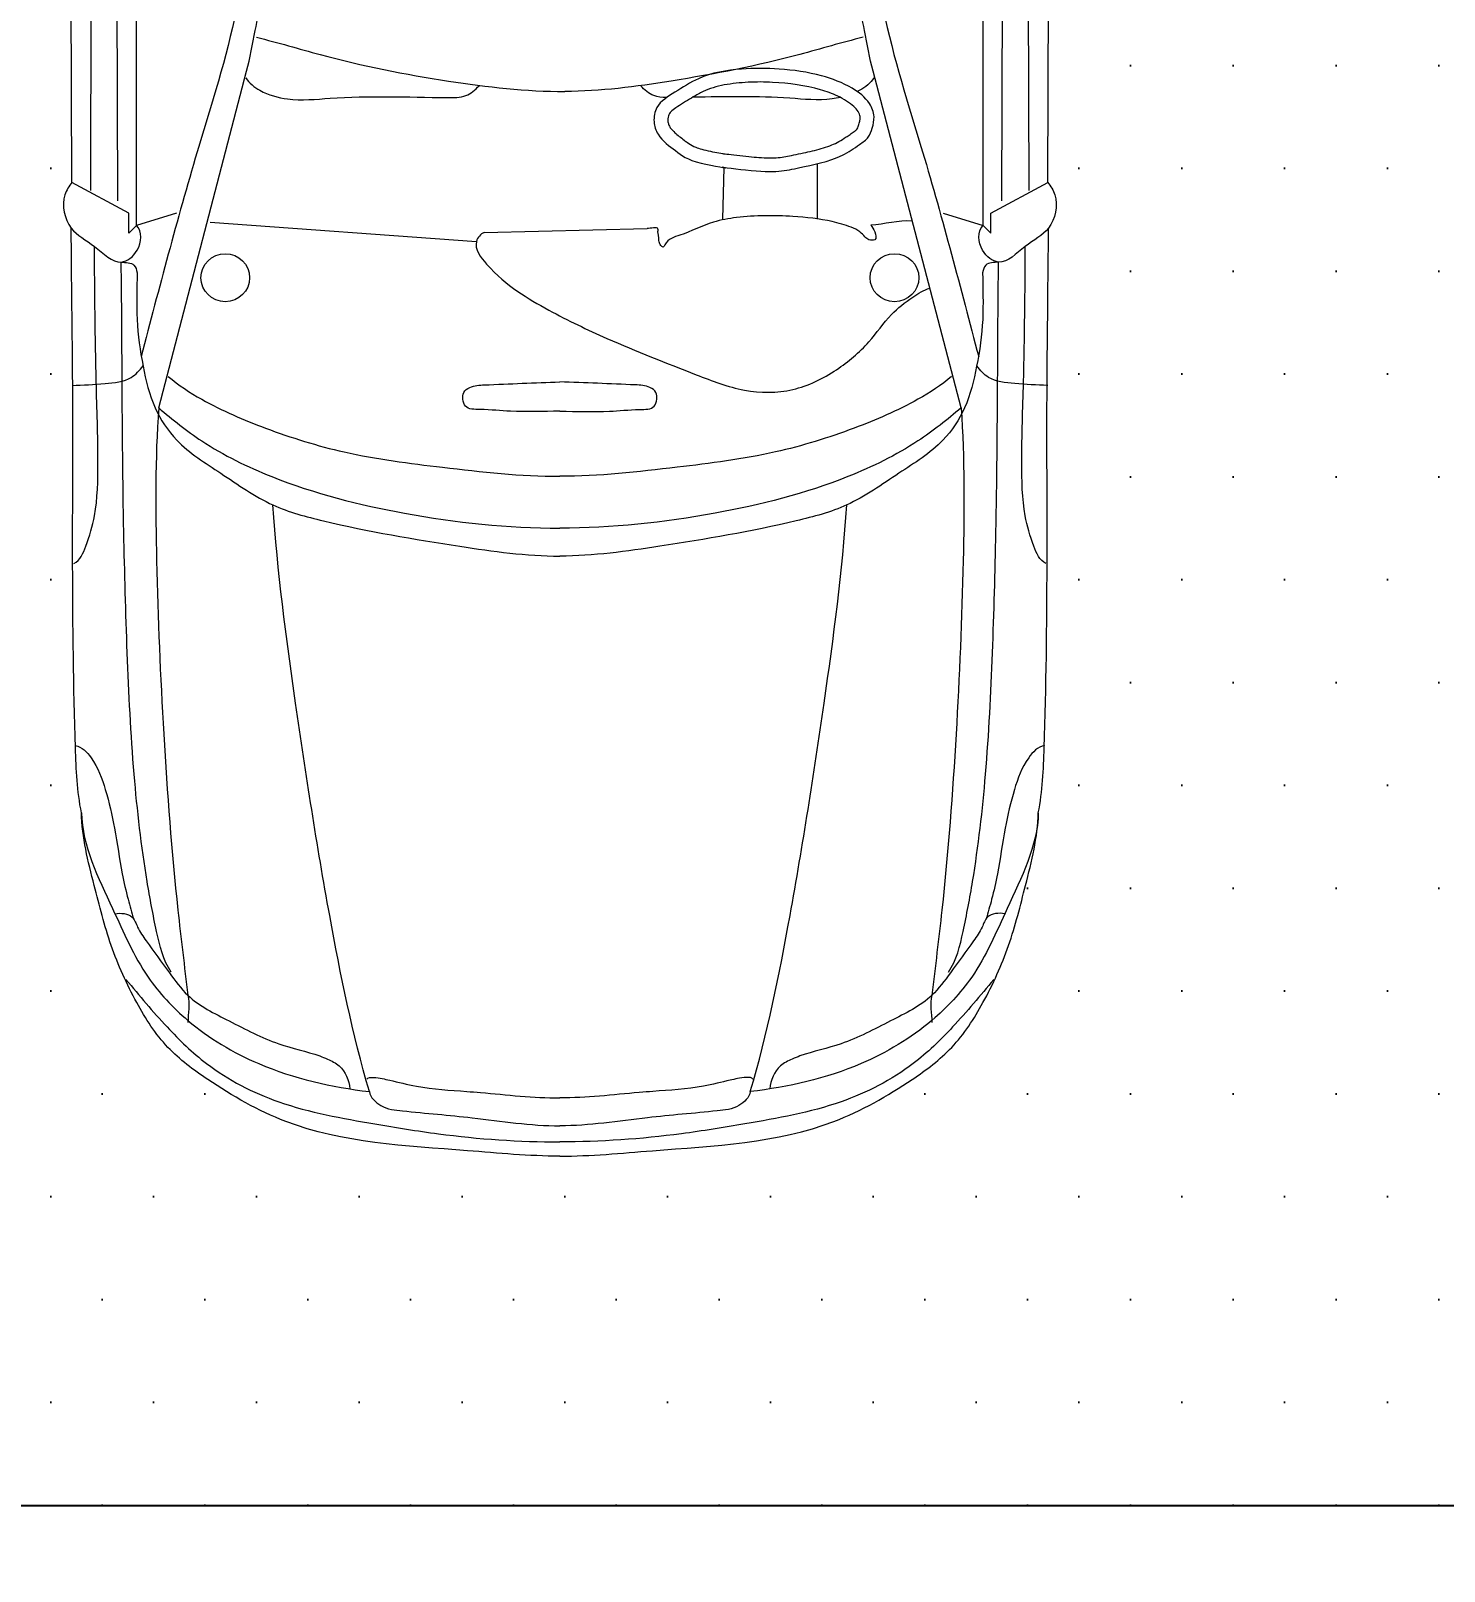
# Model space of a CAD drawing. Header units: millimetres. Extents: x 18 to 174501, y 22 to 24571.
# Drawn here: x 18006 to 20583, y 4192 to 7001 of the extents above; entities that cross this region are included whole.
import ezdxf

# ---------------------------------------------------------------- set-up
doc = ezdxf.new("R2010")
doc.units = ezdxf.units.MM
doc.header["$MEASUREMENT"] = 0
doc.set_wipeout_variables(frame=1)
doc.linetypes.add('HIDDEN2', pattern=[0.1875, 0.125, -0.0625])
doc.layers.add('AS', color=8, linetype='HIDDEN2', lineweight=5)
doc.layers.add('FURNITURE', color=25, linetype='Continuous', lineweight=5)
doc.layers.add('tampak', color=7, linetype='Continuous')
doc.layers.add('XR-LANTAI GARASI$0$A-FUR', color=15, linetype='Continuous')
doc.styles.get("Standard").update_dxf_attribs({"font": 'arial.ttf'})
doc.dimstyles.new('DIM100', dxfattribs={"dimscale": 0, "dimtxt": 150, "dimasz": 50, "dimexe": 50, "dimexo": 0, "dimgap": 100, "dimtad": 1, "dimtoh": 1, "dimdec": 0, "dimdsep": 46, "dimtxsty": 'Standard', "dimblk": 'ARCHTICK', "dimcen": 1, "dimclrd": 1, "dimclre": 1, "dimadec": 0, "dimazin": 0, "dimtfac": 250, "dimtdec": 0, "dimtix": 1, "dimtmove": 0, "dimatfit": 3, "dimldrblk": 'DOT', "dimfxl": 150, "dimtolj": 1, "dimtzin": 0, "dimlwd": 5, "dimlwe": 5, "dimarcsym": 0})

# ---------------------------------------------------------------- blocks, each defined once
blk = doc.blocks.new('OUTDOOR')
at = {"layer": 'tampak', "transparency": 33554687}
h = blk.add_hatch(dxfattribs=at)
h.set_pattern_fill('DOTS', scale=3000)
h.set_pattern_definition([(0, (2854.53, 0), (93.75, 187.5), [0, -187.5])])
h.paths.add_polyline_path([(1832617.6, 55399.8), (1829266.1, 55399.8), (1829266.1, 55248.3), (1829016.1, 55248.3), (1827567.6, 55248.3), (1827567.6, 53294.8), (1827573.6, 53294.8), (1827573.6, 53188.3), (1828173.6, 53188.3), (1828173.6, 49758.3), (1828023.6, 49758), (1828023.6, 49756.9), (1827567.6, 49756.9), (1827567.6, 44386.9), (1833117.6, 44386.9), (1833054.5, 44637.2), (1832872.1, 44637.2), (1832872.2, 44636.5), (1832871.6, 44637.2), (1832617.6, 44637.2)])
h.paths.add_polyline_path([(1827766, 54105.9), (1828642.3, 54105.9), (1828642.3, 54329.5), (1827766, 54329.5)], flags=24)
h.paths.add_polyline_path([(1827819.2, 54370.2), (1828589.1, 54370.2), (1828589.1, 54593.7), (1827819.2, 54593.7)], flags=24)
blk.add_lwpolyline([(1829017.6, 62258.3), (1829017.6, 55248.3), (1827567.6, 55248.3), (1827567.6, 44386.9), (1833117.6, 44386.9)])
blk = doc.blocks.new('XR-LANTAI GARASI$0$A$C242571DA')
blk.add_wipeout([(1714.3, 1732.5), (3817.1, 1739.9), (3833.2, 1729.7), (3907.4, 1712), (3973.3, 1695.2), (4051.6, 1684.7), (4126.9, 1673.5), (4225.8, 1655.6), (4293.3, 1632.2), (4358.7, 1577.7), (4402.8, 1507.3), (4432.1, 1426.8), (4457.8, 1336.6), (4479.3, 1161.6), (4488.1, 1017.6), (4488.2, 812.7), (4483.8, 630.1), (4476.2, 538.2), (4454.9, 406.7), (4427.4, 298), (4362, 172.9), (4308.1, 123.6), (4224.7, 91), (4140.7, 75.5), (4036.9, 59.9), (3941, 42.6), (3882.9, 28.6), (3833.2, 17), (3817.1, 6.9), (1714.3, 14.2), (1701.5, 5.9), (1689.2, 1.1), (1674.3, -0.5), (1661.1, 0.9), (1648.8, 4.6), (1636.8, 10.9), (1633.8, 13.1), (722.7, 20.2), (658.1, 23.7), (613.1, 29.4), (604.6, 31), (522.9, 42.2), (436.2, 63.9), (363, 86.3), (331.9, 98.5), (282.1, 122.1), (257.1, 135.8), (213.7, 164.5), (183.2, 191.6), (146.3, 236.9), (112.4, 288.4), (80.5, 346.3), (62.2, 388.2), (43, 448.1), (33.4, 490.6), (24.2, 548), (16.3, 624), (10.8, 694.4), (4.4, 775), (0.1, 858), (0, 927.8), (6.4, 997.2), (12.1, 1070.2), (18.8, 1151), (23.9, 1196.1), (33.1, 1254.7), (48.8, 1319.4), (82.9, 1405.3), (119.2, 1469.3), (167.2, 1537.3), (202.4, 1573.1), (259.7, 1612.5), (322.8, 1644.3), (389, 1669.3), (509.9, 1701.5), (579.8, 1714.2), (631.2, 1720.2), (665.2, 1723.6), (755.3, 1727.3), (920.5, 1730.4), (1021, 1731.1), (1147.3, 1731.1), (1279.8, 1731), (1447.6, 1731.9), (1601.8, 1733.4), (1633.8, 1733.7), (1653.5, 1743.9), (1669.5, 1747.1), (1680.8, 1747.1), (1695, 1743.8), (1705, 1738.9), (1709.3, 1736.2)]).dxf.layer = 'FURNITURE'
at = {"layer": 'FURNITURE'}
for p, q in [((1714.3, 1732.5), (3817.1, 1739.9)), ((1659.9, 1632), (1714.3, 1732.5)), ((1699.9, 1699.4), (2984.7, 1695.8)), ((1681.8, 1651.6), (2695.2, 1655.3)), ((1638.3, 1618.5), (1625.1, 1632)), ((1625.1, 1632), (1659.9, 1632)), ((1638.3, 1618.5), (2503.3, 1618.5)), ((1659.9, 1548.1), (1638.3, 1618.5)), ((1317.4, 1579.7), (1909.8, 1424.9)), ((1644, 1489.1), (1610.4, 1020.2)), ((1626.1, 1006.5), (1632.8, 719.7)), ((1740.2, 584.9), (1649.3, 586.9)), ((1746.1, 420.6), (1649.3, 420.6)), ((1317.4, 167), (1909.8, 321.9)), ((1659.9, 198.7), (1638.3, 128.2)), ((1638.3, 128.2), (1625.1, 114.7)), ((1625.1, 114.7), (1659.9, 114.7)), ((1638.3, 128.2), (2503.3, 128.2)), ((1659.9, 114.7), (1714.3, 14.2)), ((1681.8, 95.1), (2695.2, 91.4)), ((1699.9, 47.3), (2984.7, 51)), ((1714.3, 14.2), (3817.1, 6.9))]:
    blk.add_line(p, q, dxfattribs=at)
for centre in [(1546.4, 1462.5), (1546.4, 284.2)]:
    blk.add_ellipse(centre, major_axis=(0, 42.9), ratio=0.983266, start_param=4.712389, end_param=10.995574, dxfattribs=at)
for points, knots in [([(1714.3, 1732.5), (1707.7, 1737.6), (1683.3, 1753), (1628.7, 1741.2), (1605.6, 1691.5), (1561.7, 1652.4), (1594.1, 1610.3), (1627.9, 1608.3), (1638.3, 1618.5)], [0, 0, 0, 0, 0.024864, 0.0846267, 0.1362471, 0.1900683, 0.2245199, 0.2681841, 0.2681841, 0.2681841, 0.2681841]), ([(0, 873.4), (0, 927.8), (15.6, 1088.6), (25.5, 1309.8), (120.7, 1476.4), (189.2, 1569), (273.5, 1623.1), (369.9, 1666.3), (483, 1694.7), (561.3, 1714.9), (604.6, 1715.7)], [0, 0, 0, 0, 0.16039, 0.479033, 0.632967, 0.722015, 0.817474, 0.927562, 1.03733, 1.167094, 1.167094, 1.167094, 1.167094]), ([(604.6, 1715.7), (545.5, 1714.5), (448.5, 1664.6), (320.8, 1610.6), (225.4, 1521.2), (147.3, 1390.5), (121.7, 1275.2), (113.6, 1208.7)], [0, 0, 0, 0, 0.1772572, 0.3124951, 0.4151678, 0.5597243, 0.7575412, 0.7575412, 0.7575412, 0.7575412]), ([(722.7, 1726.6), (720.8, 1714.9), (694.5, 1689.9), (643, 1671.8), (573.6, 1655.4), (508.5, 1647), (455.2, 1634.7), (428.7, 1627.3), (416.9, 1624.1)], [0, 0, 0, 0, 0.034703, 0.0959761, 0.1659336, 0.2471559, 0.2929944, 0.3295918, 0.3295918, 0.3295918, 0.3295918]), ([(604.6, 1715.7), (642.1, 1723.4), (788.5, 1729.2), (1039.3, 1732.2), (1344.5, 1729.9), (1542, 1733.1), (1633.8, 1733.7)], [0, 0, 0, 0, 0.114897, 0.437061, 0.754269, 1.029686, 1.029686, 1.029686, 1.029686]), ([(1043.6, 1729.2), (1048.6, 1717.9), (1080.9, 1704.2), (1138.6, 1687.6), (1237.7, 1685.6), (1394.7, 1691.3), (1521.7, 1692.4), (1601.5, 1692.7)], [0, 0, 0, 0, 0.0364992, 0.0923739, 0.1867837, 0.3273982, 0.5667068, 0.5667068, 0.5667068, 0.5667068]), ([(1356.8, 1732.2), (1357.1, 1712.8), (1360, 1678.8), (1363.9, 1630.5), (1383.3, 1613.5), (1391, 1607.2)], [0, 0, 0, 0, 1.462159, 2.651105, 3.386321, 3.386321, 3.386321, 3.386321]), ([(426.8, 1656.7), (428.5, 1646.6), (426.9, 1625), (399.8, 1616.6), (368.1, 1593.9), (328, 1564.6), (271.6, 1523.9), (237, 1451.9), (196.2, 1376.7), (183.8, 1314.9), (170, 1279.6), (157.2, 1254.2), (133.3, 1244.4), (118.6, 1242.9)], [0, 0, 0, 0, 0.0304541, 0.0502818, 0.0786089, 0.1479133, 0.1986294, 0.2831705, 0.3780326, 0.4523267, 0.4667809, 0.4902599, 0.5347198, 0.5347198, 0.5347198, 0.5347198]), ([(310.7, 1637.3), (282.5, 1613.7), (230.1, 1569.9), (148.7, 1486.2), (84.8, 1361.3), (60, 1219), (32.6, 1054.3), (25.1, 944.9), (25.1, 873.4)], [0, 0, 0, 0, 0.1095129, 0.2035347, 0.3452507, 0.5161382, 0.6275464, 0.8383798, 0.8383798, 0.8383798, 0.8383798]), ([(323.7, 1557.5), (344.8, 1571.9), (400.4, 1585.1), (516, 1606.8), (680.3, 1625.8), (885.4, 1635.7), (1116.8, 1642.2), (1346.1, 1644.2), (1504.7, 1644.7), (1574, 1645.7)], [0, 0, 0, 0, 0.076148, 0.165903, 0.355672, 0.569871, 0.782325, 1.050047, 1.257936, 1.257936, 1.257936, 1.257936]), ([(1574, 1645.7), (1572.9, 1638), (1574.1, 1622), (1559.9, 1618.7), (1555.2, 1617.8)], [0, 0, 0, 0, 0.02274132, 0.03717479, 0.03717479, 0.03717479, 0.03717479]), ([(1555.2, 1617.8), (1527.7, 1617.8), (1472.5, 1620.4), (1392.7, 1608.8), (1318.5, 1591), (1249.4, 1545.5), (1201.4, 1466.7), (1142.8, 1385.7), (1104.8, 1240.4), (1076, 1072.3), (1056.4, 932.4), (1056.4, 873.4)], [0, 0, 0, 0, 0.082256, 0.165174, 0.241383, 0.30939, 0.405348, 0.511507, 0.603349, 0.843635, 1.017671, 1.017671, 1.017671, 1.017671]), ([(3535.9, 1563.1), (3520.1, 1550.9), (3484.4, 1526.1), (3408.2, 1510.9), (3323.4, 1473.1), (3207.9, 1445), (3072.6, 1422.2), (2866.9, 1404.6), (2626.4, 1412.9), (2396.7, 1410.8), (2200.9, 1416.9), (2001.3, 1438.2), (1732.1, 1525.9), (1527.9, 1578.9), (1407.5, 1610.7)], [0, 0, 0, 0, 0.05975, 0.126928, 0.230034, 0.336675, 0.482225, 0.641324, 0.954906, 1.203173, 1.330375, 1.542773, 1.802261, 2.175545, 2.175545, 2.175545, 2.175545]), ([(1317.4, 1579.7), (1227.8, 1586.1), (1036, 1584.8), (741.2, 1572.5), (486.1, 1553.3), (333.3, 1534.3), (283.3, 1528.5)], [0, 0, 0, 0, 0.269375, 0.574535, 0.885339, 1.036319, 1.036319, 1.036319, 1.036319]), ([(1317.4, 1579.7), (1296.6, 1555.5), (1247.9, 1494.4), (1177.6, 1350.5), (1124.2, 1137.4), (1105.5, 964.9), (1105.5, 873.4)], [0, 0, 0, 0, 0.0947759, 0.2311242, 0.4700259, 0.7400315, 0.7400315, 0.7400315, 0.7400315]), ([(1372.8, 1563.1), (1357.2, 1545), (1321.6, 1490.1), (1277, 1385.7), (1232.8, 1244.2), (1211.1, 1069.4), (1196.8, 942.4), (1196.8, 873.4)], [0, 0, 0, 0, 0.0708922, 0.1925846, 0.3348457, 0.5072814, 0.7109928, 0.7109928, 0.7109928, 0.7109928]), ([(1909.8, 1424.9), (1933.5, 1418.7), (1995.6, 1407.6), (2094.4, 1385.8), (2211.8, 1377.1), (2419, 1366.9), (2704.7, 1366.5), (3032.7, 1354.2), (3316.2, 1371), (3558.7, 1415.9), (3789.1, 1461.7), (4028.9, 1452.9), (4196.2, 1455.2), (4292.7, 1447.9), (4300.7, 1447.5)], [0, 0, 0, 0, 0.073325, 0.188896, 0.303039, 0.425821, 0.811242, 1.159737, 1.41058, 1.660623, 1.899627, 2.11145, 2.377727, 2.401703, 2.401703, 2.401703, 2.401703]), ([(1898.5, 1426.2), (1889, 1420.6), (1871, 1397.2), (1856.4, 1345.2), (1867.7, 1233.5), (1864.3, 1132.3), (1863, 1038.5), (1876.9, 1022.3), (1884.5, 1015.7)], [0, 0, 0, 0, 0.842998, 2.122875, 3.997599, 9.174838, 10.012722, 10.751336, 10.751336, 10.751336, 10.751336]), ([(1969.6, 1407.3), (1960.5, 1369.8), (1927, 1259.1), (1890.9, 1078.4), (1874.3, 933), (1874.3, 864.4)], [0, 0, 0, 0, 0.1139079, 0.3411539, 0.543502, 0.543502, 0.543502, 0.543502]), ([(113.6, 1208.7), (215.2, 1238.6), (443.2, 1284.9), (788, 1338.7), (1029.5, 1370.7), (1146.4, 1378.6)], [0, 0, 0, 0, 0.317374, 0.69576, 1.04714, 1.04714, 1.04714, 1.04714]), ([(113.6, 1208.7), (103.3, 1207), (83.6, 1187.6), (76.5, 1122.2), (68.2, 1017.3), (53.4, 925), (53.4, 873.4)], [0, 0, 0, 0, 0.0314754, 0.0702057, 0.1915753, 0.3439346, 0.3439346, 0.3439346, 0.3439346]), ([(135.5, 1213.1), (139.1, 1211.8), (138.4, 1193.3), (132.6, 1168.3), (118.8, 1111.9), (115.6, 1058.9), (109, 974.6), (102.4, 920.1), (102.4, 873.4)], [0, 0, 0, 0, 0.0114788, 0.0403472, 0.0875838, 0.1755608, 0.1991501, 0.3369659, 0.3369659, 0.3369659, 0.3369659]), ([(1311.3, 873.4), (1311.2, 902.4), (1309.2, 950.9), (1315, 1002.2), (1314.2, 1039.4), (1332.1, 1044.9), (1345.7, 1044.2), (1356.8, 1028.5), (1359.2, 970.2), (1361.5, 917.6), (1362.9, 873.4)], [0, 0, 0, 0, 0.0857277, 0.1381048, 0.1641986, 0.1769751, 0.1890325, 0.2028129, 0.2286049, 0.3592554, 0.3592554, 0.3592554, 0.3592554]), ([(1626.1, 1006.5), (1623.5, 1013), (1603.1, 1029.4), (1559.1, 995), (1523, 951.9), (1480.3, 878.3), (1430.5, 774.3), (1385.5, 658.5), (1343.7, 551.3), (1343, 461.7), (1380.3, 386.9), (1428.2, 329.9), (1480.1, 294.6), (1509.8, 257.4), (1524.8, 232.6), (1528, 222.1)], [0, 0, 0, 0, 0.527288, 1.647451, 3.487558, 5.099073, 7.968657, 12.238313, 14.475187, 16.613757, 18.744202, 20.639343, 22.223389, 23.452731, 24.286529, 24.286529, 24.286529, 24.286529]), ([(0, 873.4), (0, 819), (15.6, 658.1), (25.5, 437), (120.7, 270.3), (189.2, 177.8), (273.5, 123.7), (369.9, 80.4), (483, 52), (561.3, 31.9), (604.6, 31)], [0, 0, 0, 0, 0.16039, 0.479033, 0.632967, 0.722015, 0.817474, 0.927562, 1.03733, 1.167094, 1.167094, 1.167094, 1.167094]), ([(310.7, 109.5), (282.5, 133.1), (230.1, 176.9), (148.7, 260.5), (84.8, 385.5), (60, 527.8), (32.6, 692.4), (25.1, 801.9), (25.1, 873.4)], [0, 0, 0, 0, 0.1095129, 0.2035347, 0.3452507, 0.5161382, 0.6275464, 0.8383798, 0.8383798, 0.8383798, 0.8383798]), ([(113.6, 538.1), (103.3, 539.8), (83.6, 559.2), (76.5, 624.5), (68.2, 729.4), (53.4, 821.7), (53.4, 873.4)], [0, 0, 0, 0, 0.0314754, 0.0702057, 0.1915753, 0.3439346, 0.3439346, 0.3439346, 0.3439346]), ([(135.5, 533.6), (139.1, 534.9), (138.4, 553.4), (132.6, 578.4), (118.8, 634.9), (115.6, 687.8), (109, 772.2), (102.4, 826.7), (102.4, 873.4)], [0, 0, 0, 0, 0.0114788, 0.0403472, 0.0875838, 0.1755608, 0.1991501, 0.3369659, 0.3369659, 0.3369659, 0.3369659]), ([(1555.2, 129), (1527.7, 129), (1472.5, 126.3), (1392.7, 138), (1318.5, 155.7), (1249.4, 201.3), (1201.4, 280.1), (1142.8, 361.1), (1104.8, 506.4), (1076, 674.5), (1056.4, 814.4), (1056.4, 873.4)], [0, 0, 0, 0, 0.082256, 0.165174, 0.241383, 0.30939, 0.405348, 0.511507, 0.603349, 0.843635, 1.017671, 1.017671, 1.017671, 1.017671]), ([(1317.4, 167), (1296.6, 191.2), (1247.9, 252.4), (1177.6, 396.3), (1124.2, 609.4), (1105.5, 781.8), (1105.5, 873.4)], [0, 0, 0, 0, 0.0947759, 0.2311242, 0.4700259, 0.7400315, 0.7400315, 0.7400315, 0.7400315]), ([(1372.8, 183.6), (1357.2, 201.8), (1321.6, 256.7), (1277, 361), (1232.8, 502.6), (1211.1, 677.3), (1196.8, 804.3), (1196.8, 873.4)], [0, 0, 0, 0, 0.0708922, 0.1925846, 0.3348457, 0.5072814, 0.7109928, 0.7109928, 0.7109928, 0.7109928]), ([(1311.3, 873.4), (1311.2, 844.3), (1309.2, 795.8), (1315, 744.6), (1314.2, 707.4), (1332.1, 701.9), (1345.7, 702.6), (1356.8, 718.2), (1359.2, 776.6), (1361.5, 829.1), (1362.9, 873.4)], [0, 0, 0, 0, 0.0857277, 0.1381048, 0.1641986, 0.1769751, 0.1890325, 0.2028129, 0.2286049, 0.3592554, 0.3592554, 0.3592554, 0.3592554]), ([(1969.6, 339.5), (1960.5, 377), (1926.9, 487.6), (1892.9, 662.7), (1874.3, 801.8), (1874.3, 864.4)], [0, 0, 0, 0, 0.1139079, 0.3411539, 0.5260188, 0.5260188, 0.5260188, 0.5260188]), ([(1639.2, 326.1), (1635.3, 323.6), (1629, 318.4), (1613.1, 314.9), (1612, 324.2), (1613.2, 330.4), (1619, 337.5), (1629, 345.7), (1637.9, 366.1), (1649, 404.8), (1656.3, 472.9), (1656.2, 543.1), (1644.6, 610.9), (1623, 651.2), (1615, 684.3), (1598.5, 691.2), (1604, 696.6), (1610.3, 699.7), (1618.8, 698.9), (1625.9, 701.3), (1638.1, 698.6), (1633, 713.4), (1632.8, 719.7)], [0, 0, 0, 0, 0.0138597, 0.0278304, 0.0329137, 0.0379971, 0.0465756, 0.0592704, 0.0762214, 0.1105991, 0.1789801, 0.2766959, 0.3173629, 0.3800771, 0.4110544, 0.4160421, 0.4210284, 0.4277212, 0.4387433, 0.4448131, 0.4508005, 0.4694463, 0.4694463, 0.4694463, 0.4694463]), ([(1740.2, 584.9), (1737.8, 571.7), (1749.5, 644.3), (1766.4, 664.5), (1792.2, 700.2), (1821.5, 709.7), (1853.1, 703.9), (1874, 668.4), (1904.5, 622.6), (1915.6, 557.2), (1915.1, 484.2), (1905.7, 417.6), (1884.9, 362.8), (1859.3, 329.1), (1831.3, 318.1), (1810.8, 322.7), (1792.2, 329.3), (1777.9, 350.3), (1753, 385.9), (1737.9, 465.8), (1728.8, 497.3), (1742.4, 597.6), (1740.2, 584.9)], [0, 0, 0, 0, 0.03969, 0.089634, 0.13125, 0.1542862, 0.1797268, 0.2207266, 0.2680991, 0.3447665, 0.4095645, 0.4843001, 0.541515, 0.5817687, 0.6060665, 0.6262474, 0.6436722, 0.6634686, 0.6988791, 0.7758465, 0.8696394, 0.907731, 0.907731, 0.907731, 0.907731]), ([(1863.4, 685.6), (1863.6, 693.5), (1865.3, 711), (1876.9, 724.5), (1884.5, 731)], [9.436432, 9.436432, 9.436432, 9.436432, 10.012722, 10.751336, 10.751336, 10.751336, 10.751336]), ([(1764.9, 587), (1765.6, 590.8), (1766.4, 595.5), (1768.5, 605.7), (1769.7, 611.3), (1773.4, 626.6), (1775.6, 633), (1779.7, 642.1), (1781.6, 644.9), (1785.7, 650.6), (1787.1, 652.5), (1793, 660.3), (1797.4, 666.2), (1804.2, 673.7), (1806.8, 676.1), (1811.1, 679.4), (1812.9, 680.5), (1816.8, 682.1), (1818.8, 682.7), (1824.4, 683.5), (1828.3, 683.2), (1832.5, 682), (1833.6, 681.5), (1836, 680.2), (1837.9, 678.7), (1842.4, 673.7), (1844.9, 670.1), (1850.3, 661.7), (1853.4, 656.6), (1859.3, 647.3), (1862.1, 642.8), (1868.3, 632.6), (1871.4, 626.9), (1876.7, 615.7), (1878.9, 609.8), (1882.8, 597.4), (1884.4, 590.8), (1888.3, 570.5), (1889.7, 556.1), (1891.2, 527.4), (1891.1, 513.1), (1888.9, 470), (1885.1, 441.2), (1874.3, 404), (1870.6, 393.8), (1863.5, 378.7), (1860.6, 373.4), (1854.4, 363.6), (1851.2, 359.2), (1845, 352.6), (1842, 350.2), (1835.8, 346.4), (1832.6, 345.3), (1828.8, 344.6), (1827.9, 344.6), (1824.6, 344.9), (1822.6, 345.2), (1817.8, 346.4), (1814.9, 347.3), (1810.9, 348.7), (1809.4, 349.4), (1808.3, 350.1), (1808.1, 350.2), (1807.3, 351), (1806.7, 351.6), (1804.7, 354), (1803.1, 356.2), (1799.6, 361.3), (1798, 363.7), (1794.9, 368.2), (1793.4, 370.4), (1789.2, 376.9), (1786.7, 381), (1782.4, 389.3), (1780.5, 393.6), (1776.9, 403), (1775.2, 408), (1770.7, 423.5), (1768.3, 434.2), (1764.9, 450.5), (1763.6, 456.4), (1761.4, 466.8), (1760.4, 471.4), (1758.1, 484.4), (1757.3, 492.6), (1757.5, 510.7), (1757.8, 516.5), (1758.6, 528.4), (1759.1, 534.3), (1761.1, 553.9), (1763.1, 570.6), (1764.4, 581.5), (1764.6, 583), (1764.7, 585), (1764.8, 585.5), (1764.8, 586.5), (1764.8, 586.7), (1764.9, 587)], [0.497033, 0.497033, 0.497033, 0.497033, 0.723444, 0.723444, 0.974636, 0.974636, 1.50964, 1.50964, 2.044645, 2.044645, 2.271061, 2.271061, 2.862376, 2.862376, 3.217654, 3.217654, 3.537253, 3.537253, 3.856852, 3.856852, 4.368613, 4.368613, 4.584627, 4.584627, 4.99269, 4.99269, 5.400753, 5.400753, 5.808816, 5.808816, 6.216879, 6.216879, 6.778716, 6.778716, 7.350371, 7.350371, 7.922025, 7.922025, 9.065335, 9.065335, 10.208644, 10.208644, 12.495263, 12.495263, 13.409896, 13.409896, 13.929088, 13.929088, 14.44828, 14.44828, 14.909885, 14.909885, 15.371489, 15.371489, 15.62524, 15.62524, 15.87899, 15.87899, 16.120875, 16.120875, 16.36276, 16.36276, 16.51635, 16.51635, 16.669941, 16.669941, 16.921521, 16.921521, 17.136676, 17.136676, 17.351831, 17.351831, 17.782142, 17.782142, 18.204974, 18.204974, 18.627807, 18.627807, 19.473473, 19.473473, 19.978923, 19.978923, 20.484372, 20.484372, 21.475119, 21.475119, 21.859144, 21.859144, 22.162884, 22.162884, 22.770362, 22.770362, 22.900493, 22.900493, 22.951221, 22.951221, 22.964298, 22.964298, 22.964298, 22.964298]), ([(1863.7, 379.4), (1862.6, 384.2), (1857.6, 413.7), (1866.5, 501.6), (1865.2, 581.4), (1864.1, 639.5)], [1.749253, 1.749253, 1.749253, 1.749253, 2.122875, 3.997599, 8.307432, 8.307432, 8.307432, 8.307432]), ([(604.6, 31), (545.5, 32.3), (448.5, 82.2), (320.8, 136.1), (225.4, 225.5), (147.3, 356.2), (121.7, 471.5), (113.6, 538.1)], [0, 0, 0, 0, 0.1772572, 0.3124951, 0.4151678, 0.5597243, 0.7575412, 0.7575412, 0.7575412, 0.7575412]), ([(113.6, 538.1), (215.2, 508.2), (443.2, 461.9), (788, 408.1), (1029.5, 376), (1146.4, 368.2)], [0, 0, 0, 0, 0.317374, 0.69576, 1.04714, 1.04714, 1.04714, 1.04714]), ([(426.8, 90), (428.5, 100.2), (426.9, 121.8), (399.8, 130.1), (368.1, 152.8), (328, 182.2), (271.6, 222.8), (237, 294.9), (196.2, 370.1), (183.8, 431.9), (170, 467.2), (157.2, 492.6), (133.3, 502.4), (118.6, 503.9)], [0, 0, 0, 0, 0.0304541, 0.0502818, 0.0786089, 0.1479133, 0.1986294, 0.2831705, 0.3780326, 0.4523267, 0.4667809, 0.4902599, 0.5347198, 0.5347198, 0.5347198, 0.5347198]), ([(1909.8, 321.9), (1933.5, 328.1), (1995.6, 339.2), (2094.4, 361), (2211.8, 369.6), (2419, 379.8), (2704.7, 380.3), (3032.7, 392.6), (3316.2, 375.8), (3558.7, 330.9), (3789.1, 285.1), (4028.9, 293.9), (4196.2, 291.5), (4292.7, 298.8), (4300.7, 299.2)], [0, 0, 0, 0, 0.073325, 0.188896, 0.303039, 0.425821, 0.811242, 1.159737, 1.41058, 1.660623, 1.899627, 2.11145, 2.377727, 2.401703, 2.401703, 2.401703, 2.401703]), ([(3535.9, 183.7), (3520.1, 195.9), (3484.4, 220.6), (3408.2, 235.8), (3323.4, 273.7), (3207.9, 301.8), (3072.6, 324.6), (2866.9, 342.1), (2626.4, 333.8), (2396.7, 335.9), (2200.9, 329.9), (2001.3, 308.6), (1732.1, 220.8), (1527.9, 167.8), (1407.5, 136)], [0, 0, 0, 0, 0.05975, 0.126928, 0.230034, 0.336675, 0.482225, 0.641324, 0.954906, 1.203173, 1.330375, 1.542773, 1.802261, 2.175545, 2.175545, 2.175545, 2.175545]), ([(1898.5, 320.6), (1889, 326.2), (1880.8, 336.8), (1874.8, 348.3), (1874, 349.7)], [0, 0, 0, 0, 0.8429982, 0.9626806, 0.9626806, 0.9626806, 0.9626806]), ([(1317.4, 167), (1227.8, 160.7), (1036, 161.9), (741.2, 174.2), (486.1, 193.4), (333.3, 212.5), (283.3, 218.3)], [0, 0, 0, 0, 0.269375, 0.574535, 0.885339, 1.036319, 1.036319, 1.036319, 1.036319]), ([(323.7, 189.2), (344.8, 174.9), (400.4, 161.7), (516, 139.9), (680.3, 121), (885.4, 111), (1116.8, 104.5), (1346.1, 102.5), (1504.7, 102), (1574, 101.1)], [0, 0, 0, 0, 0.076148, 0.165903, 0.355672, 0.569871, 0.782325, 1.050047, 1.257936, 1.257936, 1.257936, 1.257936]), ([(1356.8, 14.5), (1357.1, 33.9), (1360, 68), (1363.9, 116.3), (1383.3, 133.2), (1391, 139.5)], [0, 0, 0, 0, 1.462159, 2.651105, 3.386321, 3.386321, 3.386321, 3.386321]), ([(1714.3, 14.2), (1707.7, 9.2), (1683.3, -6.3), (1628.7, 5.5), (1605.6, 55.3), (1561.7, 94.4), (1594.1, 136.5), (1627.9, 138.5), (1638.3, 128.2)], [0, 0, 0, 0, 0.024864, 0.0846267, 0.1362471, 0.1900683, 0.2245199, 0.2681841, 0.2681841, 0.2681841, 0.2681841]), ([(722.7, 20.2), (720.8, 31.8), (694.5, 56.8), (643, 75), (573.6, 91.4), (508.5, 99.8), (455.2, 112.1), (428.7, 119.5), (416.9, 122.6)], [0, 0, 0, 0, 0.034703, 0.0959761, 0.1659336, 0.2471559, 0.2929944, 0.3295918, 0.3295918, 0.3295918, 0.3295918]), ([(1574, 101.1), (1572.9, 108.7), (1574.1, 124.8), (1559.9, 128), (1555.2, 129)], [0, 0, 0, 0, 0.02274132, 0.03717479, 0.03717479, 0.03717479, 0.03717479]), ([(1043.6, 17.6), (1048.6, 28.9), (1080.9, 42.6), (1138.6, 59.2), (1237.7, 61.2), (1394.7, 55.4), (1521.7, 54.3), (1601.5, 54.1)], [0, 0, 0, 0, 0.0364992, 0.0923739, 0.1867837, 0.3273982, 0.5667068, 0.5667068, 0.5667068, 0.5667068]), ([(604.6, 31), (642.1, 23.4), (788.5, 17.5), (1039.3, 14.6), (1344.5, 16.8), (1542, 13.6), (1633.8, 13.1)], [0, 0, 0, 0, 0.114897, 0.437061, 0.754269, 1.029686, 1.029686, 1.029686, 1.029686])]:
    blk.add_open_spline(points, degree=3, knots=knots, dxfattribs=at)
for points in [[(283.3, 1528.5), (267.8, 1524.6), (251.4, 1527.5), (235.4, 1528.5)], [(1646.2, 253.1), (1647.8, 277.5), (1640, 301.6), (1639.2, 326.1)], [(283.3, 218.3), (267.8, 222.1), (251.4, 219.2), (235.4, 218.3)]]:
    blk.add_open_spline(points, degree=3, dxfattribs=at)
blk = doc.blocks.new('GRID')
at = {"layer": 'AS', "ltscale": 1000}
blk.add_line((1814236, 44386.9), (1830263, 44386.9), dxfattribs=at)
blk = doc.blocks.new('_ArchTick')
at = {"color": 0, "linetype": 'ByBlock', "const_width": 0.15}
blk.add_lwpolyline([(-0.5, -0.5), (0.5, 0.5)], dxfattribs=at)
blk = doc.blocks.new('*D234')
at = {"color": 1, "lineweight": 5, "transparency": 16777216}
for p, q in [((1826286.6, 44386.9), (1826286.6, 43899.7)), ((1830263, 44386.9), (1830263, 43899.7)), ((1826286.6, 43949.7), (1830263, 43949.7))]:
    blk.add_line(p, q, dxfattribs=at)
at = {"layer": 'Defpoints', "color": 0, "transparency": 16777216}
for p in [(1826286.6, 44386.9), (1830263, 44386.9), (1830263, 43949.7)]:
    blk.add_point(p, dxfattribs=at)
at = {"color": 1, "lineweight": 5, "transparency": 16777216, "xscale": 50, "yscale": 50, "zscale": 50, "rotation": 180}
blk.add_blockref('_ArchTick', (1826286.6, 43949.7), dxfattribs=at)
at = {"color": 1, "lineweight": 5, "transparency": 16777216, "xscale": 50, "yscale": 50, "zscale": 50}
blk.add_blockref('_ArchTick', (1830263, 43949.7), dxfattribs=at)
at = {"color": 0, "transparency": 16777216, "insert": (1828274.8, 44126.3), "char_height": 150, "attachment_point": 5}
blk.add_mtext('\\A1;3976', dxfattribs=at)
blk = doc.blocks.new('_DOT')
at = {"color": 0, "linetype": 'ByBlock'}
blk.add_line((-0.5, 0), (-1, 0), dxfattribs=at)
at = {"color": 0, "linetype": 'ByBlock', "const_width": 0.5}
blk.add_lwpolyline([(-0.25, 0, 1), (0.25, 0, 1)], format="xyb", close=True, dxfattribs=at)
blk = doc.blocks.new('dgf56yrtrr')
dim = blk.add_linear_dim(base=(1830263, 43949.7), p1=(1826286.6, 44386.9), p2=(1830263, 44386.9), dimstyle='DIM100', override={"dimscale": 1, "dimtmove": 1})
dim.commit()
dim.dimension.update_dxf_attribs({"geometry": '*D234', "text_midpoint": (1828274.8, 44126.3)})

msp = doc.modelspace()

# ---------------------------------------------------------------- block references
msp.add_blockref('OUTDOOR', (-1811290.8, -40075.3))

# ---------------------------------------------------------------- next in the draw order: block references
at = {"layer": 'XR-LANTAI GARASI$0$A-FUR', "xscale": 1.035729856912975, "yscale": 1.035729856912975, "zscale": 1.035729856912975, "rotation": 90}
msp.add_blockref('XR-LANTAI GARASI$0$A$C242571DA', (19875.2, 4948.9), dxfattribs=at)

# ---------------------------------------------------------------- next in the draw order: block references
for name in ['GRID', 'dgf56yrtrr']:
    msp.add_blockref(name, (-1808436.2, -40075.3))

doc.saveas('drawing.dxf')
